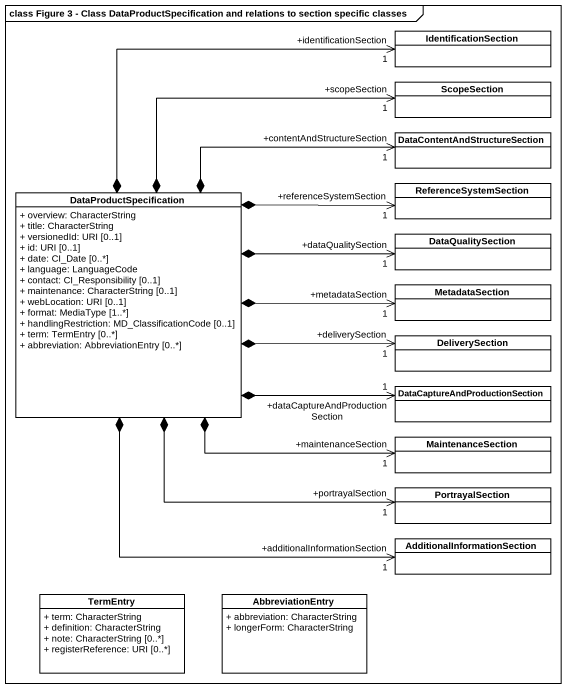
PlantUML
@startuml
mainframe class Figure 3 - Class DataProductSpecification and relations to section specific classes
hide circle
hide empty members
skinparam classAttributeIconSize 0
class IdentificationSection
class ScopeSection
class "DataContentAndStructureSection" as DataContentAndStructureSecti
class DataProductSpecification {
  + overview: CharacterString
  + title: CharacterString
  + versionedId: URI [0..1]
  + id: URI [0..1]
  + date: CI_Date [0..*]
  + language: LanguageCode
  + contact: CI_Responsibility [0..1]
  + maintenance: CharacterString [0..1]
  + webLocation: URI [0..1]
  + format: MediaType [1..*]
  + handlingRestriction: MD_ClassificationCode [0..1]
  + term: TermEntry [0..*]
  + abbreviation: AbbreviationEntry [0..*]
}
class ReferenceSystemSection
class DataQualitySection
class MetadataSection
class DeliverySection
class "DataCaptureAndProductionSection" as DataCaptureAndProductionSect
class MaintenanceSection
class PortrayalSection
class AdditionalInformationSection
class TermEntry {
  + term: CharacterString
  + definition: CharacterString
  + note: CharacterString [0..*]
  + registerReference: URI [0..*]
}
class AbbreviationEntry {
  + abbreviation: CharacterString
  + longerForm: CharacterString
}
ScopeSection "+scopeSection\n1" <-left-* DataProductSpecification
DataContentAndStructureSecti "+contentAndStructureSection\n1" <-left-* DataProductSpecification
DataProductSpecification *-up-> "+identificationSection\n1" IdentificationSection
ReferenceSystemSection "+referenceSystemSection\n1" <-left-* DataProductSpecification
DataQualitySection "+dataQualitySection\n1" <-left-* DataProductSpecification
MetadataSection "+metadataSection\n1" <-left-* DataProductSpecification
DeliverySection "+deliverySection\n1" <-left-* DataProductSpecification
DataCaptureAndProductionSect "+dataCaptureAndProductionSection\n1" <-left-* DataProductSpecification
MaintenanceSection "+maintenanceSection\n1" <-left-* DataProductSpecification
PortrayalSection "+portrayalSection\n1" <-left-* DataProductSpecification
AdditionalInformationSection "+additionalInformationSection\n1" <-up-* DataProductSpecification
@enduml
